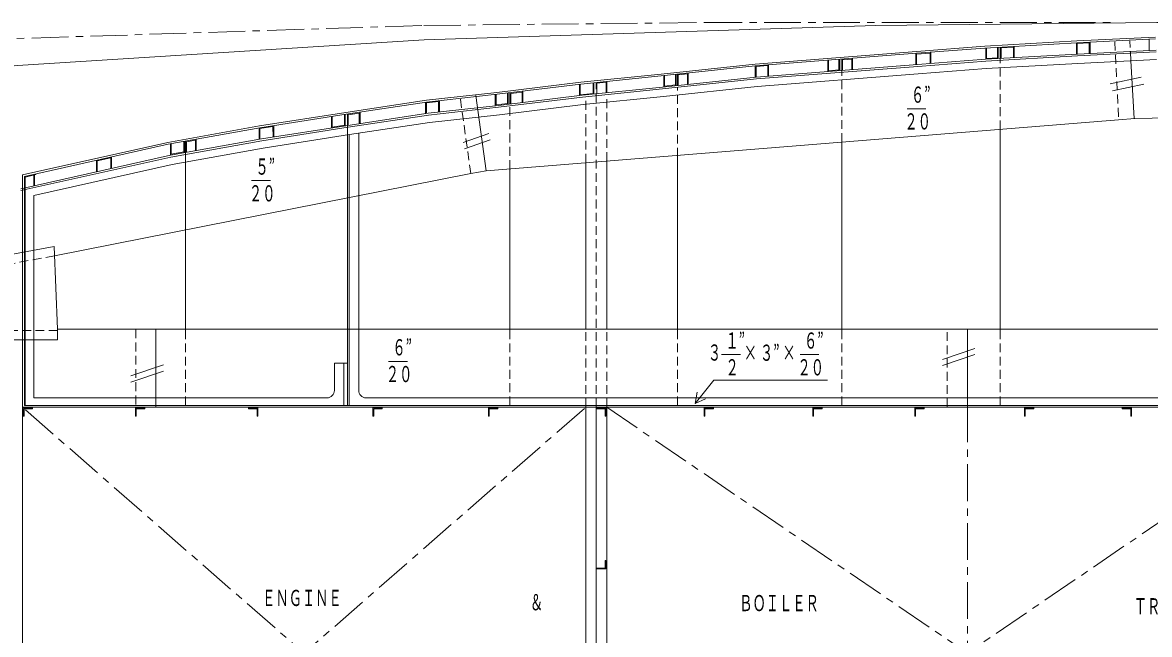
# Model space of a CAD drawing. Units: millimetres, scale not verified. Extents: x -28714 to 28714, y -20310 to 20310.
# Drawn here: x -12307 to -4658, y -144 to 4011 of the extents above; entities that cross this region are included whole.
import ezdxf
from ezdxf.enums import TextEntityAlignment as Align

# ---------------------------------------------------------------- set-up
doc = ezdxf.new("R2010")
doc.units = ezdxf.units.MM
doc.header["$LTSCALE"] = 50
doc.linetypes.add('CHAIN1', pattern=[8, 5, -1, 1, -1])
doc.linetypes.add('DASHED1', pattern=[1.8, 1.2, -0.6])
for name, color, linetype, lineweight in [('0-0_0', 3, 'Continuous', 18), ('0-1', 4, 'CHAIN1', 18), ('0-2_寸法', 2, 'Continuous', 18)]:
    doc.layers.add(name, color=color, linetype=linetype, lineweight=lineweight)
doc.styles.add('ＭＳ ゴシック', font='')
doc.styles.get('ＭＳ ゴシック').set_extended_font_data('MS Gothic')

msp = doc.modelspace()

# ---------------------------------------------------------------- linework, layer by layer
at = {"layer": '0-0_0'}
for p, q in [((-5769.51, 3838.46), (-5769.51, 3761.45)), ((-5685.59, 3843.21), (-5685.59, 3766.89)), ((-5670.57, 3767.74), (-5670.57, 3844.06)), ((-5575.91, 3849.42), (-5575.91, 3774.13)), ((-5154.33, 3873.28), (-5154.33, 3796.96)), ((-5061.73, 3877.93), (-5061.73, 3801.6)), ((-4660.78, 3897.97), (-4660.78, 3821.68)), ((-6840.99, 3752.23), (-6840.99, 3678.87)), ((-6760.86, 3761.53), (-6760.86, 3685.1)), ((-6745.87, 3686.27), (-6745.87, 3762.7)), ((-6673.39, 3768.57), (-6673.39, 3691.9)), ((-6243.42, 3801.75), (-6243.42, 3725.32)), ((-6142.66, 3809.58), (-6142.66, 3733.15)), ((-4761.38, 3358.52), (-4783.94, 3751.94)), ((-7333.75, 3717.01), (-7333.75, 3640.39)), ((-7243.72, 3724), (-7243.72, 3647.57)), ((-8429.71, 3601.76), (-8429.71, 3524.55)), ((-8341.75, 3610.82), (-8341.75, 3534.22)), ((-7954.79, 3649.96), (-7954.79, 3574.19)), ((-7871.14, 3659.69), (-7871.14, 3583.06)), ((-7862.52, 3660.61), (-7862.52, 3583.98)), ((-7788.21, 3668.22), (-7788.21, 3591.91)), ((-4713.55, 3640.04), (-4925.44, 3594.34)), ((-9098.27, 3522.83), (-9098.27, 3446.16)), ((-9010.8, 3533.25), (-9010.8, 3456.49)), ((-8998.69, 3457.95), (-8998.69, 3534.7)), ((-8911.11, 3545.26), (-8911.11, 3468.87)), ((-8526.36, 3591.64), (-8526.36, 3514.88)), ((-4696.69, 3593.14), (-4908.59, 3547.43)), ((-9570.93, 3470.35), (-9570.93, 3393.27)), ((-9477.73, 3480.93), (-9477.73, 3404.26)), ((-9159.43, 3004.96), (-9230.75, 3514.95)), ((-10210.64, 3370.61), (-10210.64, 3295.48)), ((-10116.53, 3387.36), (-10116.53, 3310.23)), ((-10101.76, 1411.88), (-10101.76, 3389.63)), ((-10016.03, 3402.58), (-10016.03, 3325.59)), ((-10701.12, 3295.64), (-10701.12, 3218.22)), ((-10602.31, 3311.22), (-10600.84, 3234.32)), ((-11128.72, 3218.84), (-11128.72, 3141.42)), ((-10089.06, 1411.88), (-10089.06, 3250.26)), ((-10025.56, 1513.48), (-10025.56, 3259.91)), ((-9316.94, 3196.18), (-9142.68, 3257.55)), ((-9306.92, 3153.81), (-9132.66, 3215.18)), ((-5670.57, 1923.75), (-5670.57, 3285.43)), ((-11303.07, 3187.52), (-11303.07, 3110.46)), ((-11207.68, 3204.65), (-11207.68, 3127.95)), ((-11200.19, 1923.75), (-11200.19, 3206)), ((-6745.87, 1923.75), (-6745.87, 3198.99)), ((-11805.85, 3075.71), (-11805.85, 2997.62)), ((-11702.61, 3098.99), (-11702.61, 3020.73)), ((-8342.07, 1928.13), (-8342.07, 3070.67)), ((-7862.52, 1923.75), (-7862.52, 3109.22)), ((-12216.26, 2978.66), (-12216.23, 2983.87)), ((-12090.71, 2427.35), (-9264.93, 2986.56)), ((-8998.69, 1923.75), (-8998.69, 3017.88)), ((-8484.31, 1928.13), (-8484.31, 3059.24)), ((-12307.01, -3531.02), (-12307.01, 2976.57)), ((-12294.31, 1411.88), (-12294.31, 2966.4)), ((-12289.23, 2889.45), (-12289.23, 2962.33)), ((-12230.81, 2902.52), (-12230.81, 2975.4)), ((-12225.73, 2902.52), (-12225.73, 2976.54)), ((-12230.81, 1462.68), (-12230.81, 2837.45)), ((-11401.49, 1928.13), (-11401.49, 1399.18)), ((-5893.25, 1411.88), (-5893.25, 1928.13)), ((-5842.57, 1798.65), (-6063.76, 1723.66)), ((-11350.82, 1686.07), (-11572.01, 1611.08)), ((-10190.66, 1513.48), (-10190.66, 1697.53)), ((-10101.76, 1697.53), (-10190.66, 1697.53)), ((-10127.16, 1411.88), (-10127.16, 1697.53)), ((-5842.57, 1756.67), (-6063.76, 1681.68)), ((-11350.82, 1644.09), (-11572.01, 1569.09)), ((-10241.46, 1462.68), (-12230.81, 1462.68)), ((-256.72, 1462.68), (-9974.76, 1462.68)), ((-320.22, 1399.18), (-12307.01, 1399.18)), ((-307.52, 1411.88), (-12294.31, 1411.88)), ((-8484.31, -1940.92), (-8484.31, 1399.18)), ((-8413.19, -1940.92), (-8413.19, 1399.18)), ((-8342.07, -1940.92), (-8342.07, 1399.18))]:
    msp.add_line(p, q, dxfattribs=at)
at = {"layer": '0-0_0', "color": 1, "linetype": 'DASHED1'}
for p, q in [((-4893.7, 3881.24), (-4867.55, 3349.98)), ((-4783.94, 3751.94), (-4791.65, 3886.34)), ((-5670.57, 3285.43), (-5670.57, 3767.74)), ((-6745.87, 3199.32), (-6745.87, 3686.27)), ((-8413.19, 1399.18), (-8413.19, 3603.46)), ((-8342.07, 3070.15), (-8342.07, 3521.42)), ((-7862.52, 3099.48), (-7862.52, 3571.21)), ((-9264.93, 2986.56), (-9336.24, 3496.55)), ((-8998.69, 3017.16), (-8998.69, 3457.95)), ((-8484.31, 3058.69), (-8484.31, 3506.76)), ((-12090.71, 2427.35), (-13542.93, 2158.86)), ((-12069.38, 1920.76), (-14045.6, 1920.76)), ((-11538.95, 1928.13), (-11538.95, 1399.18)), ((-11200.19, 1411.88), (-11200.19, 1928.13)), ((-8998.69, 1411.88), (-8998.69, 1928.13)), ((-8484.31, 1399.18), (-8484.31, 1928.13)), ((-8342.07, 1399.18), (-8342.07, 1928.13)), ((-7862.52, 1411.88), (-7862.52, 1928.13)), ((-6745.87, 1411.88), (-6745.87, 1928.13)), ((-6030.7, 1399.18), (-6030.7, 1928.13)), ((-5670.57, 1411.88), (-5670.57, 1928.13))]:
    msp.add_line(p, q, dxfattribs=at)
at = {"layer": '0-0_0', "color": 4, "linetype": 'CHAIN1'}
for p, q in [((-12296.85, -1930.76), (-8484.31, 1399.18)), ((-8484.31, -1940.92), (-12296.85, 1389.02)), ((-8342.07, 1399.18), (-3462.2, -1930.76)), ((-8342.07, -1940.92), (-3462.2, 1389.02)), ((-5893.25, 1411.88), (-5893.25, -1940.92))]:
    msp.add_line(p, q, dxfattribs=at)
at = {"layer": '0-0_0'}
for points in [[(-16460.42, 3238.81), (-15566.91, 3382.03), (-14552.31, 3506.34), (-12340.41, 3720.31), (-9580.17, 3892.83), (-6518, 3991.25), (-4608.92, 4011.27), (-1845.32, 4011.27)], [(-12307.01, 2976.57), (-11321.43, 3197.12), (-10699.18, 3308.89), (-10112.17, 3400.9), (-9565.74, 3483.98), (-9087.51, 3536.79), (-8518.51, 3605.37), (-7973.57, 3661.54), (-7335.32, 3729.62), (-6239.36, 3814.8), (-5776.08, 3850.81), (-5151.99, 3886.14), (-4617.92, 3912.83)], [(-12294.31, 2966.4), (-11318.92, 3184.67), (-10697.07, 3296.37), (-10110.23, 3388.34), (-9564.09, 3471.39), (-9086.05, 3524.18), (-8517.1, 3592.75), (-7972.24, 3648.91), (-7334.16, 3716.97), (-6238.38, 3802.14), (-5775.23, 3838.14), (-5151.31, 3873.45), (-4617.28, 3900.14)], [(-5764.43, 3839.2), (-5764.43, 3767.51), (-5690.67, 3771.69), (-5690.67, 3842.92)], [(-5665.49, 3767.74), (-5665.49, 3839.26), (-5580.99, 3844.04), (-5580.99, 3773.35)], [(-5149.25, 3797.25), (-5149.25, 3868.47), (-5066.81, 3872.59), (-5066.81, 3801.38)], [(-12319.71, 2882.63), (-11303.86, 3109.96), (-10684.43, 3221.22), (-10098.61, 3313.04), (-9554.18, 3395.82), (-9077.31, 3448.48), (-8508.63, 3517.02), (-7964.29, 3573.12), (-7327.16, 3641.09), (-6232.47, 3726.17), (-5770.13, 3762.1), (-5147.25, 3797.36), (-4613.48, 3824.04)], [(-12319.71, 2869.61), (-11301.35, 3097.51), (-10682.33, 3208.69), (-10096.67, 3300.49), (-9552.53, 3383.23), (-9075.85, 3435.86), (-8507.22, 3504.4), (-7962.97, 3560.49), (-7326, 3628.44), (-6231.49, 3713.51), (-5769.28, 3749.43), (-5146.58, 3784.68), (-4612.84, 3811.36)], [(-12230.81, 2837.45), (-11291.31, 3047.7), (-10673.9, 3158.59), (-10088.92, 3250.28), (-9545.92, 3332.85), (-9070.03, 3385.4), (-8501.58, 3453.91), (-7957.67, 3509.97), (-7321.33, 3577.85), (-6227.55, 3662.86), (-5765.87, 3698.74), (-5143.88, 3733.95), (-4610.31, 3760.62)], [(-6835.91, 3755.7), (-6835.91, 3684.36), (-6765.94, 3689.8), (-6765.94, 3761.14)], [(-6740.79, 3686.27), (-6740.79, 3758), (-6678.47, 3762.84), (-6678.47, 3691.51)], [(-6238.34, 3725.71), (-6238.34, 3797.05), (-6147.74, 3804.09), (-6147.74, 3732.75)], [(-7328.67, 3640.93), (-7328.67, 3712.31), (-7248.8, 3718.51), (-7248.8, 3647.18)], [(-8521.28, 3592.25), (-8521.28, 3520.82), (-8434.79, 3529.74), (-8434.79, 3601.23)], [(-8408.11, 3527.38), (-8408.11, 3598.88), (-8346.83, 3605.19), (-8346.83, 3533.7)], [(-7949.71, 3651.32), (-7949.71, 3579.79), (-7876.22, 3587.63), (-7876.22, 3659.15)], [(-7857.44, 3584.52), (-7857.44, 3656.05), (-7793.29, 3662.89), (-7793.29, 3591.36)], [(-9093.19, 3523.39), (-9093.19, 3451.68), (-9015.88, 3461), (-9015.88, 3532.63)], [(-8993.61, 3458.57), (-8993.61, 3530.2), (-8916.19, 3539.53), (-8916.19, 3468.1)], [(-9565.85, 3394.05), (-9565.85, 3466.08), (-9482.81, 3475.25), (-9482.81, 3403.7)], [(16812.37, 1313.38), (12835.72, 2686.88), (8357.1, 3276.53), (1864.02, 3483.43), (1742.39, 3483.43), (-4756.52, 3358.91), (-4867.55, 3349.98), (-9159.43, 3004.96), (-9264.93, 2986.56)], [(-10205.56, 3373.4), (-10205.56, 3301.42), (-10121.61, 3314.57), (-10121.61, 3386.56)], [(-10096.68, 3313.33), (-10096.68, 3385.27), (-10021.11, 3396.76), (-10021.11, 3324.82)], [(-10696.04, 3219.13), (-10696.04, 3291.38), (-10607.28, 3305.3), (-10605.91, 3234.22)], [(-11195.11, 3129.49), (-11195.11, 3201.75), (-11133.8, 3212.76), (-11133.8, 3140.5)], [(-11297.99, 3188.43), (-11297.99, 3116.89), (-11212.76, 3132.2), (-11212.76, 3203.74)], [(-11800.77, 2998.76), (-11800.77, 3071.64), (-11707.69, 3092.47), (-11707.69, 3019.59)], [(-12289.23, 1411.88), (-12289.23, 2962.33), (-12216.26, 2978.66)], [(-12093.44, 2491.42), (-13554.47, 2221.31), (-16321.56, 923.18), (-19078.75, -578.12)], [(1081.99, 1928.13), (-12069.38, 1928.13), (-12093.44, 2491.42)], [(-12069.38, 1928.13), (-12069.38, 1857.26), (-14330.47, 1857.26)]]:
    msp.add_lwpolyline(points, dxfattribs=at)
for points in [[(-12296.85, 1338.28), (-12296.85, 1389.02), (-12238.43, 1389.02), (-12238.43, 1394.1), (-12301.93, 1394.1), (-12301.93, 1338.28)], [(-11535.72, 1338.28), (-11535.72, 1389.02), (-11477.3, 1389.02), (-11477.3, 1394.1), (-11540.8, 1394.1), (-11540.8, 1338.28)], [(-10714.34, 1338.28), (-10714.34, 1389.02), (-10772.76, 1389.02), (-10772.76, 1394.1), (-10709.26, 1394.1), (-10709.26, 1338.28)], [(-9923.57, 1338.28), (-9923.57, 1389.02), (-9865.15, 1389.02), (-9865.15, 1394.1), (-9928.65, 1394.1), (-9928.65, 1338.28)], [(-9139.33, 1338.28), (-9139.33, 1389.02), (-9080.91, 1389.02), (-9080.91, 1394.1), (-9144.41, 1394.1), (-9144.41, 1338.28)], [(-8352.23, 1338.28), (-8352.23, 1389.02), (-8410.65, 1389.02), (-8410.65, 1394.1), (-8347.15, 1394.1), (-8347.15, 1338.28)], [(-7675.43, 1338.28), (-7675.43, 1389.02), (-7617.01, 1389.02), (-7617.01, 1394.1), (-7680.51, 1394.1), (-7680.51, 1338.28)], [(-6938.85, 1338.28), (-6938.85, 1389.02), (-6880.43, 1389.02), (-6880.43, 1394.1), (-6943.93, 1394.1), (-6943.93, 1338.28)], [(-6246.61, 1338.28), (-6246.61, 1389.02), (-6188.19, 1389.02), (-6188.19, 1394.1), (-6251.69, 1394.1), (-6251.69, 1338.28)], [(-5501.95, 1338.28), (-5501.95, 1389.02), (-5443.53, 1389.02), (-5443.53, 1394.1), (-5507.03, 1394.1), (-5507.03, 1338.28)], [(-4785.17, 1338.28), (-4785.17, 1389.02), (-4843.59, 1389.02), (-4843.59, 1394.1), (-4780.09, 1394.1), (-4780.09, 1338.28)], [(-8352.23, 357.58), (-8352.23, 306.85), (-8410.65, 306.85), (-8410.65, 301.77), (-8347.15, 301.77), (-8347.15, 357.58)]]:
    msp.add_lwpolyline(points, close=True, dxfattribs=at)
for centre, start, end in [((-10241.46, 1513.48), 270, 360), ((-9974.76, 1513.48), 180, 270)]:
    msp.add_arc(centre, 50.8, start, end, dxfattribs=at)
at = {"layer": '0-1'}
msp.add_line((-7673.59, 4011.27), (-4909.99, 4011.27), dxfattribs=at)
msp.add_lwpolyline([(-12644.84, 3892.83), (-9582.67, 3991.25), (-7673.59, 4011.27)], dxfattribs=at)
at = {"layer": '0-2_寸法'}
for p, q in [((-6303.77, 3426.13), (-6175.53, 3426.13)), ((-10752.64, 2937.57), (-10624.4, 2937.57)), ((-9823.44, 1710.62), (-9695.2, 1710.62)), ((-7562.85, 1756.43), (-7434.61, 1756.43)), ((-7029.67, 1756.43), (-6901.43, 1756.43)), ((-7741.59, 1424.25), (-7615.87, 1583.89)), ((-7615.87, 1583.89), (-6842.68, 1583.89))]:
    msp.add_line(p, q, dxfattribs=at)
msp.add_lwpolyline([(-7727.41, 1500.54), (-7741.59, 1424.25), (-7670.76, 1455.93)], dxfattribs=at)

# ---------------------------------------------------------------- texts
at = {"layer": '0-2_寸法', "style": 'ＭＳ ゴシック', "width": 0.6}
for s, p in [('６”', (-6277.19, 3433.6)), ('２０', (-6321.36, 3251.8)), ('５”', (-10726.07, 2945.04)), ('２０', (-10770.24, 2763.24)), ('１”', (-7536.27, 1763.9)), ('６”', (-7003.09, 1763.9)), ('６”', (-9796.86, 1718.09)), ('３', (-7655.39, 1682.48)), ('×', (-7411.68, 1681.02)), ('３”', (-7301.86, 1681.23)), ('×', (-7149.47, 1681.23)), ('２', (-7535.46, 1582.09)), ('２０', (-7047.27, 1582.09)), ('２０', (-9841.03, 1536.29)), ('ＥＮＧＩＮＥ', (-10680.3, 16.27)), ('＆', (-8863.31, -12.98)), ('ＢＯＩＬＥＲ', (-7442.17, -18.83)), ('ＴＲＵＮＫ', (-4764.58, -40.72))]:
    msp.add_text(s, height=110, dxfattribs=at).set_placement(p, align=Align.BOTTOM_LEFT)

doc.saveas('drawing.dxf')
